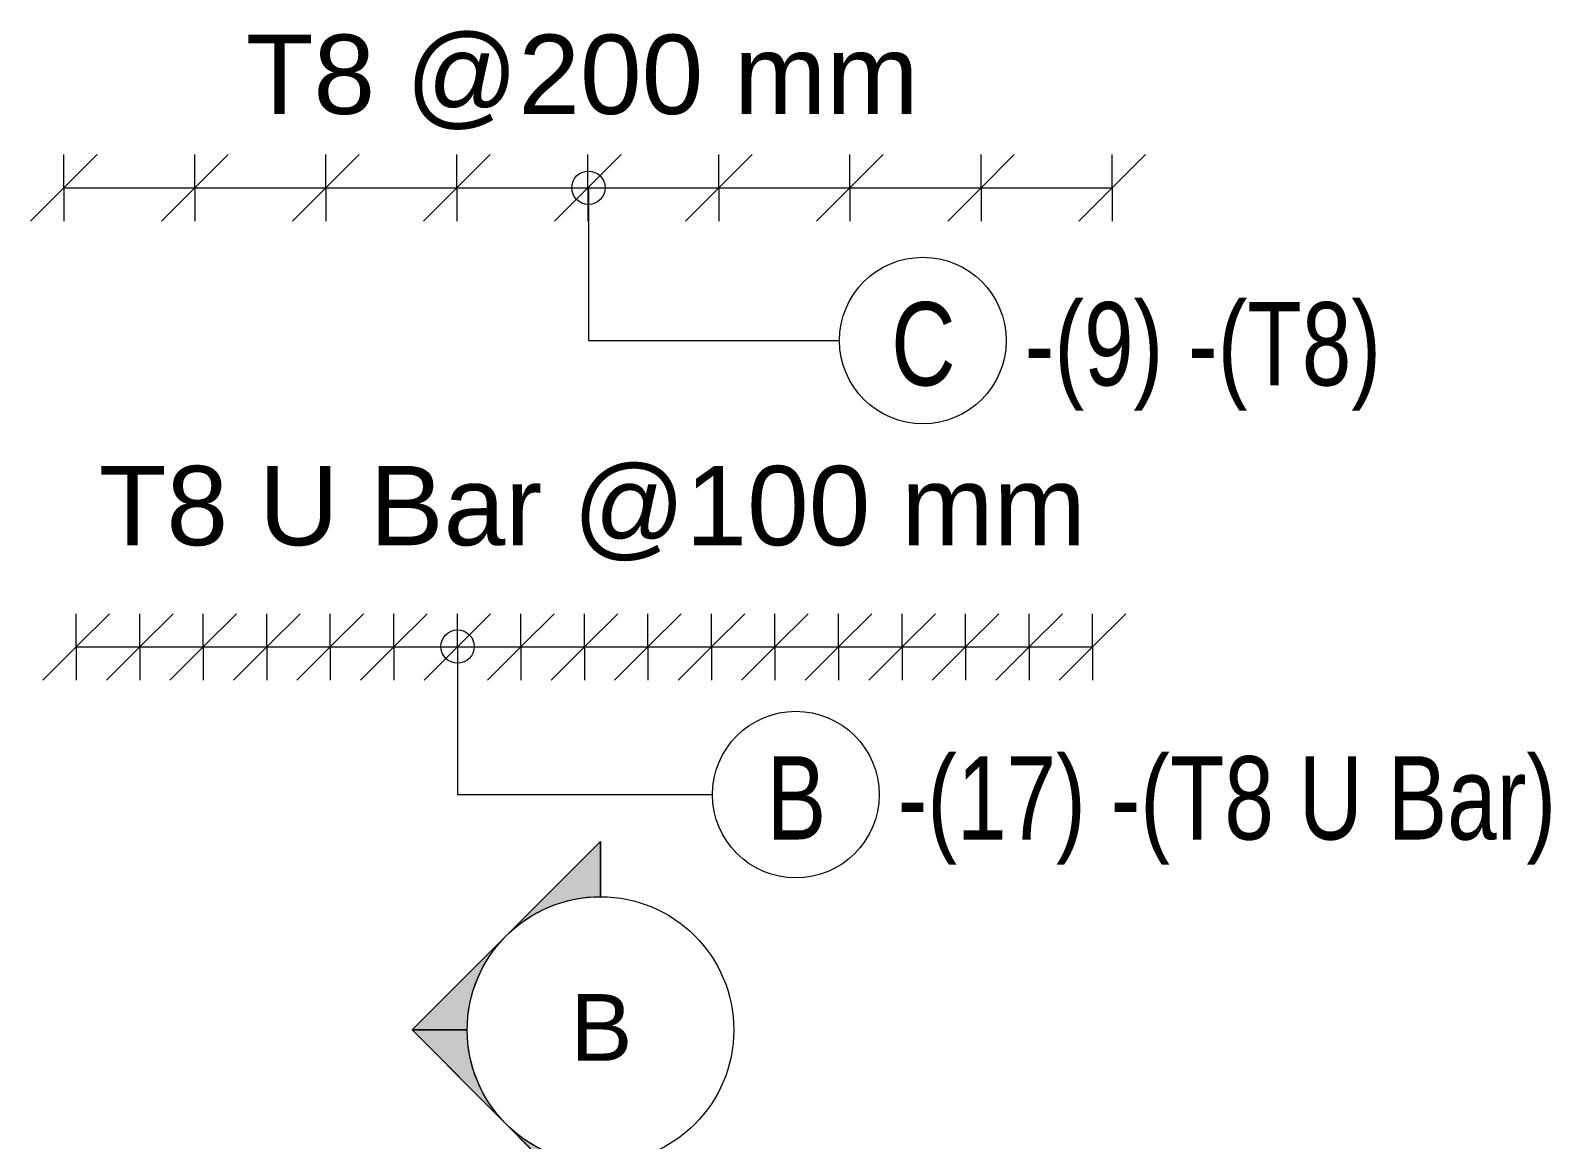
# Model space of a CAD drawing. Header units: millimetres. Extents: x -7118 to 5307, y -2677 to 10400.
# Drawn here: x -4229 to -1948, y 8736 to 10400 of the extents above; entities that cross this region are included whole.
import ezdxf

# ---------------------------------------------------------------- set-up
doc = ezdxf.new("R2010")
doc.units = ezdxf.units.MM
for name, color, linetype, lineweight in [('A-ANNO-DIMS', 211, 'Continuous', 9), ('A-ANNO-DIMS-50', 211, 'Continuous', 9), ('G-ANNO-SYMB', 111, 'Continuous', 9), ('S-RBAR-IDEN', 171, 'Continuous', 9)]:
    doc.layers.add(name, color=color, linetype=linetype, lineweight=lineweight)
doc.styles.add('Arial', font='arial.ttf', dxfattribs={"height": 100})
doc.styles.add('Arial_1', font='arial.ttf', dxfattribs={"height": 119.0625})
doc.styles.add('Nirmala UI Semilight', font='NirmalaS.ttf', dxfattribs={"width": 0.8, "height": 125})
doc.dimstyles.new('Arrow_Filled_-_2_5_NI_UI', dxfattribs={"dimscale": 304.8, "dimtxt": 130.920493, "dimasz": 0.328084, "dimexe": 0.164042, "dimexo": 0.0625, "dimgap": 0.164042, "dimtad": 1, "dimdec": 4, "dimzin": 0, "dimdsep": 46, "dimtxsty": 'Nirmala UI Semilight', "dimblk1": 'OBLIQUE', "dimblk2": 'OBLIQUE', "dimsah": 1, "dimcen": 0.09, "dimazin": 0, "dimtfac": 1, "dimtdec": 4, "dimtix": 1, "dimtmove": 0, "dimatfit": 3, "dimfxl": 0.164042, "dimfxlon": 1, "dimtvp": 1, "dimtolj": 1, "dimtzin": 0, "dimarcsym": 2})
doc.dimstyles.new('Arrow_Filled_-_2_5_NI_UI_1', dxfattribs={"dimscale": 304.8, "dimtxt": 130.920493, "dimasz": 0.328084, "dimexe": 0.164042, "dimexo": 0.0625, "dimgap": 0.164042, "dimtad": 1, "dimdec": 4, "dimzin": 0, "dimdsep": 46, "dimtxsty": 'Arial', "dimblk1": 'OBLIQUE', "dimblk2": 'OBLIQUE', "dimsah": 1, "dimcen": 0.09, "dimazin": 0, "dimtfac": 1, "dimtdec": 4, "dimtix": 1, "dimtmove": 0, "dimatfit": 3, "dimfxl": 0.164042, "dimfxlon": 1, "dimtvp": 1, "dimtolj": 1, "dimtzin": 0, "dimarcsym": 2})

# ---------------------------------------------------------------- blocks, each defined once
blk = doc.blocks.new('Detail View - M_Section Head - Filled SHOP DWG-1002450-Elevation Front 1')
at = {"layer": 'G-ANNO-SYMB'}
h = blk.add_hatch(color=256, dxfattribs=at)
edge = h.paths.add_edge_path()
edge.add_line((-2469.6, -528.7), (-2386.7, -528.7))
edge.add_arc((-2186.7, -528.7), 200, 180, 225)
edge.add_line((-2328.2, -670.1), (-2469.6, -528.7))
h = blk.add_hatch(color=256, dxfattribs=at)
edge = h.paths.add_edge_path()
edge.add_line((-1903.9, -528.7), (-2045.3, -670.1))
edge.add_arc((-2186.7, -528.7), 200, 315, 360)
edge.add_line((-1986.7, -528.7), (-1903.9, -528.7))
h = blk.add_hatch(color=256, dxfattribs=at)
edge = h.paths.add_edge_path()
edge.add_line((-2186.7, -811.5), (-2328.2, -670.1))
edge.add_arc((-2186.7, -528.7), 200, 225, 270)
edge.add_line((-2186.7, -728.7), (-2186.7, -811.5))
h = blk.add_hatch(color=256, dxfattribs=at)
edge = h.paths.add_edge_path()
edge.add_line((-2186.7, -811.5), (-2186.7, -728.7))
edge.add_arc((-2186.7, -528.7), 200, 270, 315)
edge.add_line((-2045.3, -670.1), (-2186.7, -811.5))
for p, q in [((-2186.7, -811.5), (-2469.6, -528.7)), ((-2386.7, -528.7), (-2469.6, -528.7)), ((-2469.6, -528.7), (-2328.2, -670.1)), ((-2386.7, -528.7), (-2469.6, -528.7)), ((-2186.7, -811.5), (-1903.9, -528.7)), ((-2045.3, -670.1), (-1903.9, -528.7)), ((-1986.7, -528.7), (-1903.9, -528.7)), ((-1903.9, -528.7), (-1986.7, -528.7)), ((-2328.2, -670.1), (-2186.7, -811.5)), ((-2186.7, -811.5), (-2045.3, -670.1)), ((-2186.7, -728.7), (-2186.7, -811.5)), ((-2186.7, -811.5), (-2186.7, -728.7))]:
    blk.add_line(p, q, dxfattribs=at)
for start, end in [(360, 180), (180, 360), (180, 225), (315, 0), (225, 270), (270, 315)]:
    blk.add_arc((-2186.7, -528.7), 200, start, end, dxfattribs=at)
blk = doc.blocks.new('DIMBLOCK99-Elevation Front 1')
at = {"layer": 'A-ANNO-DIMS-50'}
for p, q in [((-4160.6, 9474.9), (-4110.6, 9524.9)), ((-4160.6, 9474.9), (-4160.6, 9524.9)), ((-4065.2, 9474.9), (-4015.2, 9524.9)), ((-4065.2, 9474.9), (-4065.2, 9524.9)), ((-4160.6, 9474.9), (-4210.6, 9424.9)), ((-4160.6, 9474.9), (-4065.2, 9474.9)), ((-4160.6, 9474.9), (-4160.6, 9424.9)), ((-4065.2, 9474.9), (-4115.2, 9424.9)), ((-4065.2, 9474.9), (-4065.2, 9424.9))]:
    blk.add_line(p, q, dxfattribs=at)
blk = doc.blocks.new('_Oblique')
at = {"color": 0, "linetype": 'ByBlock', "lineweight": -2}
blk.add_line((-0.5, -0.5), (0.5, 0.5), dxfattribs=at)
blk = doc.blocks.new('DIMBLOCK100-Elevation Front 1')
at = {"layer": 'A-ANNO-DIMS-50'}
for p, q in [((-4065.2, 9474.9), (-4015.2, 9524.9)), ((-4065.2, 9474.9), (-4065.2, 9524.9)), ((-3969.9, 9474.9), (-3919.9, 9524.9)), ((-3969.9, 9474.9), (-3969.9, 9524.9)), ((-4065.2, 9474.9), (-4115.2, 9424.9)), ((-4065.2, 9474.9), (-3969.9, 9474.9)), ((-4065.2, 9474.9), (-4065.2, 9424.9)), ((-3969.9, 9474.9), (-4019.9, 9424.9)), ((-3969.9, 9474.9), (-3969.9, 9424.9))]:
    blk.add_line(p, q, dxfattribs=at)
blk = doc.blocks.new('DIMBLOCK101-Elevation Front 1')
at = {"layer": 'A-ANNO-DIMS-50'}
for p, q in [((-3969.9, 9474.9), (-3919.9, 9524.9)), ((-3969.9, 9474.9), (-3969.9, 9524.9)), ((-3874.6, 9474.9), (-3824.6, 9524.9)), ((-3874.6, 9474.9), (-3874.6, 9524.9)), ((-3969.9, 9474.9), (-4019.9, 9424.9)), ((-3969.9, 9474.9), (-3874.6, 9474.9)), ((-3969.9, 9474.9), (-3969.9, 9424.9)), ((-3874.6, 9474.9), (-3924.6, 9424.9)), ((-3874.6, 9474.9), (-3874.6, 9424.9))]:
    blk.add_line(p, q, dxfattribs=at)
blk = doc.blocks.new('DIMBLOCK102-Elevation Front 1')
at = {"layer": 'A-ANNO-DIMS-50'}
for p, q in [((-3874.6, 9474.9), (-3824.6, 9524.9)), ((-3874.6, 9474.9), (-3874.6, 9524.9)), ((-3779.3, 9474.9), (-3729.3, 9524.9)), ((-3779.3, 9474.9), (-3779.3, 9524.9)), ((-3874.6, 9474.9), (-3924.6, 9424.9)), ((-3874.6, 9474.9), (-3779.3, 9474.9)), ((-3874.6, 9474.9), (-3874.6, 9424.9)), ((-3779.3, 9474.9), (-3829.3, 9424.9)), ((-3779.3, 9474.9), (-3779.3, 9424.9))]:
    blk.add_line(p, q, dxfattribs=at)
blk = doc.blocks.new('DIMBLOCK103-Elevation Front 1')
at = {"layer": 'A-ANNO-DIMS-50'}
for p, q in [((-3779.3, 9474.9), (-3729.3, 9524.9)), ((-3779.3, 9474.9), (-3779.3, 9524.9)), ((-3683.9, 9474.9), (-3633.9, 9524.9)), ((-3683.9, 9474.9), (-3683.9, 9524.9)), ((-3779.3, 9474.9), (-3829.3, 9424.9)), ((-3779.3, 9474.9), (-3683.9, 9474.9)), ((-3779.3, 9474.9), (-3779.3, 9424.9)), ((-3683.9, 9474.9), (-3733.9, 9424.9)), ((-3683.9, 9474.9), (-3683.9, 9424.9))]:
    blk.add_line(p, q, dxfattribs=at)
blk = doc.blocks.new('DIMBLOCK104-Elevation Front 1')
at = {"layer": 'A-ANNO-DIMS-50'}
for p, q in [((-3683.9, 9474.9), (-3633.9, 9524.9)), ((-3683.9, 9474.9), (-3683.9, 9524.9)), ((-3588.6, 9474.9), (-3538.6, 9524.9)), ((-3588.6, 9474.9), (-3588.6, 9524.9)), ((-3683.9, 9474.9), (-3733.9, 9424.9)), ((-3683.9, 9474.9), (-3588.6, 9474.9)), ((-3683.9, 9474.9), (-3683.9, 9424.9)), ((-3588.6, 9474.9), (-3638.6, 9424.9)), ((-3588.6, 9474.9), (-3588.6, 9424.9))]:
    blk.add_line(p, q, dxfattribs=at)
blk = doc.blocks.new('DIMBLOCK105-Elevation Front 1')
at = {"layer": 'A-ANNO-DIMS-50'}
for p, q in [((-3588.6, 9474.9), (-3538.6, 9524.9)), ((-3588.6, 9474.9), (-3588.6, 9524.9)), ((-3493.3, 9474.9), (-3443.3, 9524.9)), ((-3493.3, 9474.9), (-3493.3, 9524.9)), ((-3588.6, 9474.9), (-3638.6, 9424.9)), ((-3588.6, 9474.9), (-3493.3, 9474.9)), ((-3588.6, 9474.9), (-3588.6, 9424.9)), ((-3493.3, 9474.9), (-3543.3, 9424.9)), ((-3493.3, 9474.9), (-3493.3, 9424.9))]:
    blk.add_line(p, q, dxfattribs=at)
blk = doc.blocks.new('DIMBLOCK106-Elevation Front 1')
at = {"layer": 'A-ANNO-DIMS-50'}
for p, q in [((-3493.3, 9474.9), (-3443.3, 9524.9)), ((-3493.3, 9474.9), (-3493.3, 9524.9)), ((-3398, 9474.9), (-3348, 9524.9)), ((-3398, 9474.9), (-3398, 9524.9)), ((-3493.3, 9474.9), (-3543.3, 9424.9)), ((-3493.3, 9474.9), (-3398, 9474.9)), ((-3493.3, 9474.9), (-3493.3, 9424.9)), ((-3398, 9474.9), (-3448, 9424.9)), ((-3398, 9474.9), (-3398, 9424.9))]:
    blk.add_line(p, q, dxfattribs=at)
blk = doc.blocks.new('DIMBLOCK107-Elevation Front 1')
at = {"layer": 'A-ANNO-DIMS-50'}
for p, q in [((-3398, 9474.9), (-3348, 9524.9)), ((-3398, 9474.9), (-3398, 9524.9)), ((-3302.6, 9474.9), (-3252.6, 9524.9)), ((-3302.6, 9474.9), (-3302.6, 9524.9)), ((-3398, 9474.9), (-3448, 9424.9)), ((-3398, 9474.9), (-3302.6, 9474.9)), ((-3398, 9474.9), (-3398, 9424.9)), ((-3302.6, 9474.9), (-3352.6, 9424.9)), ((-3302.6, 9474.9), (-3302.6, 9424.9))]:
    blk.add_line(p, q, dxfattribs=at)
blk = doc.blocks.new('DIMBLOCK108-Elevation Front 1')
at = {"layer": 'A-ANNO-DIMS-50'}
for p, q in [((-3302.6, 9474.9), (-3252.6, 9524.9)), ((-3302.6, 9474.9), (-3302.6, 9524.9)), ((-3207.3, 9474.9), (-3157.3, 9524.9)), ((-3207.3, 9474.9), (-3207.3, 9524.9)), ((-3302.6, 9474.9), (-3352.6, 9424.9)), ((-3302.6, 9474.9), (-3207.3, 9474.9)), ((-3302.6, 9474.9), (-3302.6, 9424.9)), ((-3207.3, 9474.9), (-3257.3, 9424.9)), ((-3207.3, 9474.9), (-3207.3, 9424.9))]:
    blk.add_line(p, q, dxfattribs=at)
blk = doc.blocks.new('DIMBLOCK109-Elevation Front 1')
at = {"layer": 'A-ANNO-DIMS-50'}
for p, q in [((-3207.3, 9474.9), (-3157.3, 9524.9)), ((-3207.3, 9474.9), (-3207.3, 9524.9)), ((-3112, 9474.9), (-3062, 9524.9)), ((-3112, 9474.9), (-3112, 9524.9)), ((-3207.3, 9474.9), (-3257.3, 9424.9)), ((-3207.3, 9474.9), (-3112, 9474.9)), ((-3207.3, 9474.9), (-3207.3, 9424.9)), ((-3112, 9474.9), (-3162, 9424.9)), ((-3112, 9474.9), (-3112, 9424.9))]:
    blk.add_line(p, q, dxfattribs=at)
blk = doc.blocks.new('DIMBLOCK110-Elevation Front 1')
at = {"layer": 'A-ANNO-DIMS-50'}
for p, q in [((-3112, 9474.9), (-3062, 9524.9)), ((-3112, 9474.9), (-3112, 9524.9)), ((-3016.7, 9474.9), (-2966.7, 9524.9)), ((-3016.7, 9474.9), (-3016.7, 9524.9)), ((-3112, 9474.9), (-3162, 9424.9)), ((-3112, 9474.9), (-3016.7, 9474.9)), ((-3112, 9474.9), (-3112, 9424.9)), ((-3016.7, 9474.9), (-3066.7, 9424.9)), ((-3016.7, 9474.9), (-3016.7, 9424.9))]:
    blk.add_line(p, q, dxfattribs=at)
blk = doc.blocks.new('DIMBLOCK111-Elevation Front 1')
at = {"layer": 'A-ANNO-DIMS-50'}
for p, q in [((-3016.7, 9474.9), (-2966.7, 9524.9)), ((-3016.7, 9474.9), (-3016.7, 9524.9)), ((-2921.3, 9474.9), (-2871.3, 9524.9)), ((-2921.3, 9474.9), (-2921.3, 9524.9)), ((-3016.7, 9474.9), (-3066.7, 9424.9)), ((-3016.7, 9474.9), (-2921.3, 9474.9)), ((-3016.7, 9474.9), (-3016.7, 9424.9)), ((-2921.3, 9474.9), (-2971.3, 9424.9)), ((-2921.3, 9474.9), (-2921.3, 9424.9))]:
    blk.add_line(p, q, dxfattribs=at)
blk = doc.blocks.new('DIMBLOCK112-Elevation Front 1')
at = {"layer": 'A-ANNO-DIMS-50'}
for p, q in [((-2921.3, 9474.9), (-2871.3, 9524.9)), ((-2921.3, 9474.9), (-2921.3, 9524.9)), ((-2826, 9474.9), (-2776, 9524.9)), ((-2826, 9474.9), (-2826, 9524.9)), ((-2921.3, 9474.9), (-2971.3, 9424.9)), ((-2921.3, 9474.9), (-2826, 9474.9)), ((-2921.3, 9474.9), (-2921.3, 9424.9)), ((-2826, 9474.9), (-2876, 9424.9)), ((-2826, 9474.9), (-2826, 9424.9))]:
    blk.add_line(p, q, dxfattribs=at)
blk = doc.blocks.new('DIMBLOCK113-Elevation Front 1')
at = {"layer": 'A-ANNO-DIMS-50'}
for p, q in [((-2826, 9474.9), (-2776, 9524.9)), ((-2826, 9474.9), (-2826, 9524.9)), ((-2730.7, 9474.9), (-2680.7, 9524.9)), ((-2730.7, 9474.9), (-2730.7, 9524.9)), ((-2826, 9474.9), (-2876, 9424.9)), ((-2826, 9474.9), (-2730.7, 9474.9)), ((-2826, 9474.9), (-2826, 9424.9)), ((-2730.7, 9474.9), (-2780.7, 9424.9)), ((-2730.7, 9474.9), (-2730.7, 9424.9))]:
    blk.add_line(p, q, dxfattribs=at)
blk = doc.blocks.new('DIMBLOCK114-Elevation Front 1')
at = {"layer": 'A-ANNO-DIMS-50'}
for p, q in [((-2730.7, 9474.9), (-2680.7, 9524.9)), ((-2730.7, 9474.9), (-2730.7, 9524.9)), ((-2635.3, 9474.9), (-2585.3, 9524.9)), ((-2635.3, 9474.9), (-2635.3, 9524.9)), ((-2730.7, 9474.9), (-2780.7, 9424.9)), ((-2730.7, 9474.9), (-2635.3, 9474.9)), ((-2730.7, 9474.9), (-2730.7, 9424.9)), ((-2635.3, 9474.9), (-2685.3, 9424.9)), ((-2635.3, 9474.9), (-2635.3, 9424.9))]:
    blk.add_line(p, q, dxfattribs=at)
blk = doc.blocks.new('DIMBLOCK115-Elevation Front 1')
at = {"layer": 'A-ANNO-DIMS-50'}
for p, q in [((-4160.6, 9474.9), (-4110.6, 9524.9)), ((-4160.6, 9474.9), (-4160.6, 9524.9)), ((-4065.2, 9474.9), (-4015.2, 9524.9)), ((-4065.2, 9474.9), (-4065.2, 9524.9)), ((-3969.9, 9474.9), (-3919.9, 9524.9)), ((-3969.9, 9474.9), (-3969.9, 9524.9)), ((-3874.6, 9474.9), (-3824.6, 9524.9)), ((-3874.6, 9474.9), (-3874.6, 9524.9)), ((-3779.3, 9474.9), (-3729.3, 9524.9)), ((-3779.3, 9474.9), (-3779.3, 9524.9)), ((-3683.9, 9474.9), (-3633.9, 9524.9)), ((-3683.9, 9474.9), (-3683.9, 9524.9)), ((-3588.6, 9474.9), (-3538.6, 9524.9)), ((-3588.6, 9474.9), (-3588.6, 9524.9)), ((-3493.3, 9474.9), (-3443.3, 9524.9)), ((-3493.3, 9474.9), (-3493.3, 9524.9)), ((-3398, 9474.9), (-3348, 9524.9)), ((-3398, 9474.9), (-3398, 9524.9)), ((-3302.6, 9474.9), (-3252.6, 9524.9)), ((-3302.6, 9474.9), (-3302.6, 9524.9)), ((-3207.3, 9474.9), (-3157.3, 9524.9)), ((-3207.3, 9474.9), (-3207.3, 9524.9)), ((-3112, 9474.9), (-3062, 9524.9)), ((-3112, 9474.9), (-3112, 9524.9)), ((-3016.7, 9474.9), (-2966.7, 9524.9)), ((-3016.7, 9474.9), (-3016.7, 9524.9)), ((-2921.3, 9474.9), (-2871.3, 9524.9)), ((-2921.3, 9474.9), (-2921.3, 9524.9)), ((-2826, 9474.9), (-2776, 9524.9)), ((-2826, 9474.9), (-2826, 9524.9)), ((-2730.7, 9474.9), (-2680.7, 9524.9)), ((-2730.7, 9474.9), (-2730.7, 9524.9)), ((-2635.3, 9474.9), (-2585.3, 9524.9)), ((-2635.3, 9474.9), (-2635.3, 9524.9)), ((-4160.6, 9474.9), (-4210.6, 9424.9)), ((-4160.6, 9474.9), (-2635.3, 9474.9)), ((-4160.6, 9474.9), (-4065.2, 9474.9)), ((-4160.6, 9474.9), (-4160.6, 9424.9)), ((-4065.2, 9474.9), (-4115.2, 9424.9)), ((-4065.2, 9474.9), (-3969.9, 9474.9)), ((-4065.2, 9474.9), (-4065.2, 9424.9)), ((-3969.9, 9474.9), (-4019.9, 9424.9)), ((-3969.9, 9474.9), (-3874.6, 9474.9)), ((-3969.9, 9474.9), (-3969.9, 9424.9)), ((-3874.6, 9474.9), (-3924.6, 9424.9)), ((-3874.6, 9474.9), (-3779.3, 9474.9)), ((-3874.6, 9474.9), (-3874.6, 9424.9)), ((-3779.3, 9474.9), (-3829.3, 9424.9)), ((-3779.3, 9474.9), (-3683.9, 9474.9)), ((-3779.3, 9474.9), (-3779.3, 9424.9)), ((-3683.9, 9474.9), (-3733.9, 9424.9)), ((-3683.9, 9474.9), (-3588.6, 9474.9)), ((-3683.9, 9474.9), (-3683.9, 9424.9)), ((-3588.6, 9474.9), (-3638.6, 9424.9)), ((-3588.6, 9474.9), (-3493.3, 9474.9)), ((-3588.6, 9474.9), (-3588.6, 9424.9)), ((-3493.3, 9474.9), (-3543.3, 9424.9)), ((-3493.3, 9474.9), (-3398, 9474.9)), ((-3493.3, 9474.9), (-3493.3, 9424.9)), ((-3398, 9474.9), (-3448, 9424.9)), ((-3398, 9474.9), (-3302.6, 9474.9)), ((-3398, 9474.9), (-3398, 9424.9)), ((-3302.6, 9474.9), (-3352.6, 9424.9)), ((-3302.6, 9474.9), (-3207.3, 9474.9)), ((-3302.6, 9474.9), (-3302.6, 9424.9)), ((-3207.3, 9474.9), (-3257.3, 9424.9)), ((-3207.3, 9474.9), (-3112, 9474.9)), ((-3207.3, 9474.9), (-3207.3, 9424.9)), ((-3112, 9474.9), (-3162, 9424.9)), ((-3112, 9474.9), (-3016.7, 9474.9)), ((-3112, 9474.9), (-3112, 9424.9)), ((-3016.7, 9474.9), (-3066.7, 9424.9)), ((-3016.7, 9474.9), (-2921.3, 9474.9)), ((-3016.7, 9474.9), (-3016.7, 9424.9)), ((-2921.3, 9474.9), (-2971.3, 9424.9)), ((-2921.3, 9474.9), (-2826, 9474.9)), ((-2921.3, 9474.9), (-2921.3, 9424.9)), ((-2826, 9474.9), (-2876, 9424.9)), ((-2826, 9474.9), (-2730.7, 9474.9)), ((-2826, 9474.9), (-2826, 9424.9)), ((-2730.7, 9474.9), (-2780.7, 9424.9)), ((-2730.7, 9474.9), (-2635.3, 9474.9)), ((-2730.7, 9474.9), (-2730.7, 9424.9)), ((-2635.3, 9474.9), (-2685.3, 9424.9)), ((-2635.3, 9474.9), (-2635.3, 9424.9))]:
    blk.add_line(p, q, dxfattribs=at)
blk = doc.blocks.new('_None')
blk = doc.blocks.new('M_Rebar Tag_rfa MARK - DOT 1 MM-794228-Elevation Front 1')
at = {"layer": 'S-RBAR-IDEN'}
blk.add_circle((-333.3, 3347.5), 125, dxfattribs=at)
blk = doc.blocks.new('DIMBLOCK144-Elevation Front 1')
at = {"layer": 'A-ANNO-DIMS-50'}
for p, q in [((-4179.3, 10164.1), (-4129.3, 10214.1)), ((-4179.3, 10164.1), (-4179.3, 10214.1)), ((-3982.6, 10164.1), (-3932.6, 10214.1)), ((-3982.6, 10164.1), (-3982.6, 10214.1)), ((-4179.3, 10164.1), (-4229.3, 10114.1)), ((-4179.3, 10164.1), (-3982.6, 10164.1)), ((-4179.3, 10164.1), (-4179.3, 10114.1)), ((-3982.6, 10164.1), (-4032.6, 10114.1)), ((-3982.6, 10164.1), (-3982.6, 10114.1))]:
    blk.add_line(p, q, dxfattribs=at)
blk = doc.blocks.new('DIMBLOCK145-Elevation Front 1')
at = {"layer": 'A-ANNO-DIMS-50'}
for p, q in [((-3982.6, 10164.1), (-3932.6, 10214.1)), ((-3982.6, 10164.1), (-3982.6, 10214.1)), ((-3786, 10164.1), (-3736, 10214.1)), ((-3786, 10164.1), (-3786, 10214.1)), ((-3982.6, 10164.1), (-4032.6, 10114.1)), ((-3982.6, 10164.1), (-3786, 10164.1)), ((-3982.6, 10164.1), (-3982.6, 10114.1)), ((-3786, 10164.1), (-3836, 10114.1)), ((-3786, 10164.1), (-3786, 10114.1))]:
    blk.add_line(p, q, dxfattribs=at)
blk = doc.blocks.new('DIMBLOCK146-Elevation Front 1')
at = {"layer": 'A-ANNO-DIMS-50'}
for p, q in [((-3786, 10164.1), (-3736, 10214.1)), ((-3786, 10164.1), (-3786, 10214.1)), ((-3589.4, 10164.1), (-3539.4, 10214.1)), ((-3589.4, 10164.1), (-3589.4, 10214.1)), ((-3786, 10164.1), (-3836, 10114.1)), ((-3786, 10164.1), (-3589.4, 10164.1)), ((-3786, 10164.1), (-3786, 10114.1)), ((-3589.4, 10164.1), (-3639.4, 10114.1)), ((-3589.4, 10164.1), (-3589.4, 10114.1))]:
    blk.add_line(p, q, dxfattribs=at)
blk = doc.blocks.new('DIMBLOCK147-Elevation Front 1')
at = {"layer": 'A-ANNO-DIMS-50'}
for p, q in [((-3589.4, 10164.1), (-3539.4, 10214.1)), ((-3589.4, 10164.1), (-3589.4, 10214.1)), ((-3392.7, 10164.1), (-3342.7, 10214.1)), ((-3392.7, 10164.1), (-3392.7, 10214.1)), ((-3589.4, 10164.1), (-3639.4, 10114.1)), ((-3589.4, 10164.1), (-3392.7, 10164.1)), ((-3589.4, 10164.1), (-3589.4, 10114.1)), ((-3392.7, 10164.1), (-3442.7, 10114.1)), ((-3392.7, 10164.1), (-3392.7, 10114.1))]:
    blk.add_line(p, q, dxfattribs=at)
blk = doc.blocks.new('DIMBLOCK148-Elevation Front 1')
at = {"layer": 'A-ANNO-DIMS-50'}
for p, q in [((-3392.7, 10164.1), (-3342.7, 10214.1)), ((-3392.7, 10164.1), (-3392.7, 10214.1)), ((-3196.1, 10164.1), (-3146.1, 10214.1)), ((-3196.1, 10164.1), (-3196.1, 10214.1)), ((-3392.7, 10164.1), (-3442.7, 10114.1)), ((-3392.7, 10164.1), (-3196.1, 10164.1)), ((-3392.7, 10164.1), (-3392.7, 10114.1)), ((-3196.1, 10164.1), (-3246.1, 10114.1)), ((-3196.1, 10164.1), (-3196.1, 10114.1))]:
    blk.add_line(p, q, dxfattribs=at)
blk = doc.blocks.new('DIMBLOCK149-Elevation Front 1')
at = {"layer": 'A-ANNO-DIMS-50'}
for p, q in [((-3196.1, 10164.1), (-3146.1, 10214.1)), ((-3196.1, 10164.1), (-3196.1, 10214.1)), ((-2999.5, 10164.1), (-2949.5, 10214.1)), ((-2999.5, 10164.1), (-2999.5, 10214.1)), ((-3196.1, 10164.1), (-3246.1, 10114.1)), ((-3196.1, 10164.1), (-2999.5, 10164.1)), ((-3196.1, 10164.1), (-3196.1, 10114.1)), ((-2999.5, 10164.1), (-3049.5, 10114.1)), ((-2999.5, 10164.1), (-2999.5, 10114.1))]:
    blk.add_line(p, q, dxfattribs=at)
blk = doc.blocks.new('DIMBLOCK150-Elevation Front 1')
at = {"layer": 'A-ANNO-DIMS-50'}
for p, q in [((-2999.5, 10164.1), (-2949.5, 10214.1)), ((-2999.5, 10164.1), (-2999.5, 10214.1)), ((-2802.8, 10164.1), (-2752.8, 10214.1)), ((-2802.8, 10164.1), (-2802.8, 10214.1)), ((-2999.5, 10164.1), (-3049.5, 10114.1)), ((-2999.5, 10164.1), (-2802.8, 10164.1)), ((-2999.5, 10164.1), (-2999.5, 10114.1)), ((-2802.8, 10164.1), (-2852.8, 10114.1)), ((-2802.8, 10164.1), (-2802.8, 10114.1))]:
    blk.add_line(p, q, dxfattribs=at)
blk = doc.blocks.new('DIMBLOCK151-Elevation Front 1')
at = {"layer": 'A-ANNO-DIMS-50'}
for p, q in [((-2802.8, 10164.1), (-2752.8, 10214.1)), ((-2802.8, 10164.1), (-2802.8, 10214.1)), ((-2606.2, 10164.1), (-2556.2, 10214.1)), ((-2606.2, 10164.1), (-2606.2, 10214.1)), ((-2802.8, 10164.1), (-2852.8, 10114.1)), ((-2802.8, 10164.1), (-2606.2, 10164.1)), ((-2802.8, 10164.1), (-2802.8, 10114.1)), ((-2606.2, 10164.1), (-2656.2, 10114.1)), ((-2606.2, 10164.1), (-2606.2, 10114.1))]:
    blk.add_line(p, q, dxfattribs=at)
blk = doc.blocks.new('DIMBLOCK152-Elevation Front 1')
at = {"layer": 'A-ANNO-DIMS-50'}
for p, q in [((-4179.3, 10164.1), (-4129.3, 10214.1)), ((-4179.3, 10164.1), (-4179.3, 10214.1)), ((-3982.6, 10164.1), (-3932.6, 10214.1)), ((-3982.6, 10164.1), (-3982.6, 10214.1)), ((-3786, 10164.1), (-3736, 10214.1)), ((-3786, 10164.1), (-3786, 10214.1)), ((-3589.4, 10164.1), (-3539.4, 10214.1)), ((-3589.4, 10164.1), (-3589.4, 10214.1)), ((-3392.7, 10164.1), (-3342.7, 10214.1)), ((-3392.7, 10164.1), (-3392.7, 10214.1)), ((-3196.1, 10164.1), (-3146.1, 10214.1)), ((-3196.1, 10164.1), (-3196.1, 10214.1)), ((-2999.5, 10164.1), (-2949.5, 10214.1)), ((-2999.5, 10164.1), (-2999.5, 10214.1)), ((-2802.8, 10164.1), (-2752.8, 10214.1)), ((-2802.8, 10164.1), (-2802.8, 10214.1)), ((-2606.2, 10164.1), (-2556.2, 10214.1)), ((-2606.2, 10164.1), (-2606.2, 10214.1)), ((-4179.3, 10164.1), (-4229.3, 10114.1)), ((-4179.3, 10164.1), (-2606.2, 10164.1)), ((-4179.3, 10164.1), (-3982.6, 10164.1)), ((-4179.3, 10164.1), (-4179.3, 10114.1)), ((-3982.6, 10164.1), (-4032.6, 10114.1)), ((-3982.6, 10164.1), (-3786, 10164.1)), ((-3982.6, 10164.1), (-3982.6, 10114.1)), ((-3786, 10164.1), (-3836, 10114.1)), ((-3786, 10164.1), (-3589.4, 10164.1)), ((-3786, 10164.1), (-3786, 10114.1)), ((-3589.4, 10164.1), (-3639.4, 10114.1)), ((-3589.4, 10164.1), (-3392.7, 10164.1)), ((-3589.4, 10164.1), (-3589.4, 10114.1)), ((-3392.7, 10164.1), (-3442.7, 10114.1)), ((-3392.7, 10164.1), (-3196.1, 10164.1)), ((-3392.7, 10164.1), (-3392.7, 10114.1)), ((-3196.1, 10164.1), (-3246.1, 10114.1)), ((-3196.1, 10164.1), (-2999.5, 10164.1)), ((-3196.1, 10164.1), (-3196.1, 10114.1)), ((-2999.5, 10164.1), (-3049.5, 10114.1)), ((-2999.5, 10164.1), (-2802.8, 10164.1)), ((-2999.5, 10164.1), (-2999.5, 10114.1)), ((-2802.8, 10164.1), (-2852.8, 10114.1)), ((-2802.8, 10164.1), (-2606.2, 10164.1)), ((-2802.8, 10164.1), (-2802.8, 10114.1)), ((-2606.2, 10164.1), (-2656.2, 10114.1)), ((-2606.2, 10164.1), (-2606.2, 10114.1))]:
    blk.add_line(p, q, dxfattribs=at)

msp = doc.modelspace()

# ---------------------------------------------------------------- linework, layer by layer
at = {"layer": 'S-RBAR-IDEN'}
for p, q in [((-3391.89253, 10164.04555), (-3391.89253, 9934.72012)), ((-3391.89253, 9934.72012), (-3014.99862, 9934.72012)), ((-3588.32198, 9475.45094), (-3588.32198, 9253.43868)), ((-3588.32198, 9253.43868), (-3205.65231, 9253.43868))]:
    msp.add_line(p, q, dxfattribs=at)
for centre in [(-3391.89253, 10164.04555), (-3588.32198, 9475.45094)]:
    msp.add_circle(centre, 25, dxfattribs=at)

# ---------------------------------------------------------------- block references
at = {"layer": 'G-ANNO-SYMB', "extrusion": (0, 0, -1), "rotation": 90.00000000000038}
msp.add_blockref('Detail View - M_Section Head - Filled SHOP DWG-1002450-Elevation Front 1', (2845.10864, 11086.94731), dxfattribs=at)
at = {"layer": 'S-RBAR-IDEN', "rotation": 270.0000000000001}
for p in [(-6237.53849, 9601.40763), (-6428.19219, 8920.1262)]:
    msp.add_blockref('M_Rebar Tag_rfa MARK - DOT 1 MM-794228-Elevation Front 1', p, dxfattribs=at)

# ---------------------------------------------------------------- texts
at = {"layer": 'G-ANNO-SYMB', "insert": (-3418.99164, 8954.04632), "char_height": 100, "width": 116.2446875, "attachment_point": 1, "style": 'Arial'}
msp.add_mtext('B', dxfattribs=at)
at = {"layer": 'S-RBAR-IDEN', "char_height": 125, "attachment_point": 1, "style": 'Nirmala UI Semilight'}
for s, insert, width in [('C', (-2937.56008, 9992.32249), 105.82275), ('-(9) -(T8)', (-2737.23443, 9992.32249), 641.35), ('B', (-3124.21377, 9311.04106), 96.2025), ('-(17) -(T8 U Bar)', (-2927.88813, 9311.04106), 1151.22325)]:
    msp.add_mtext(s, dxfattribs=dict(at, insert=insert, width=width))
at = {"layer": 'S-RBAR-IDEN', "insert": (-4126.70564, 9746.64482), "char_height": 119.0625, "width": 1815.8221875, "attachment_point": 1, "style": 'Arial_1', "bg_fill": 3, "box_fill_scale": 0, "bg_fill_color": 256, "bg_fill_true_color": 3254780160, "bg_fill_transparency": 256}
msp.add_mtext('T8 U Bar @100 mm', dxfattribs=at)

# ---------------------------------------------------------------- dimensions: what is measured, and where the dimension line sits
at = {"layer": 'A-ANNO-DIMS'}
for base, p1, p2, text, dimstyle, override, picture, middle in [((-2606.19617, 10164.13373), (-4179.25946, 10114.13373), (-2606.19617, 10114.13373), '1573', 'Arrow_Filled_-_2_5_NI_UI_1', {"dimpost": '<>', "dimblk1": 'None', "dimblk2": 'None', "dimsah": 1, "dimfxl": 1573.063286}, 'DIMBLOCK152-Elevation Front 1', (-3392.72781, 10265.22513)), ((-3982.62654, 10164.13373), (-4179.25946, 10114.13373), (-3982.62654, 10114.13373), ' ', 'Arrow_Filled_-_2_5_NI_UI_1', {"dimpost": '<>', "dimfxl": 196.632911}, 'DIMBLOCK144-Elevation Front 1', (-4080.943, 10164.13373)), ((-3785.99363, 10164.13373), (-3982.62654, 10114.13373), (-3785.99363, 10114.13373), ' ', 'Arrow_Filled_-_2_5_NI_UI_1', {"dimpost": '<>', "dimfxl": 196.632911}, 'DIMBLOCK145-Elevation Front 1', (-3884.31009, 10164.13373)), ((-3589.36072, 10164.13373), (-3785.99363, 10114.13373), (-3589.36072, 10114.13373), ' ', 'Arrow_Filled_-_2_5_NI_UI_1', {"dimpost": '<>', "dimfxl": 196.632911}, 'DIMBLOCK146-Elevation Front 1', (-3687.67718, 10164.13373)), ((-3392.72781, 10164.13373), (-3589.36072, 10114.13373), (-3392.72781, 10114.13373), ' ', 'Arrow_Filled_-_2_5_NI_UI_1', {"dimpost": '<>', "dimfxl": 196.632911}, 'DIMBLOCK147-Elevation Front 1', (-3491.04427, 10164.13373)), ((-3196.0949, 10164.13373), (-3392.72781, 10114.13373), (-3196.0949, 10114.13373), ' ', 'Arrow_Filled_-_2_5_NI_UI_1', {"dimpost": '<>', "dimfxl": 196.632911}, 'DIMBLOCK148-Elevation Front 1', (-3294.41136, 10164.13373)), ((-2999.46199, 10164.13373), (-3196.0949, 10114.13373), (-2999.46199, 10114.13373), ' ', 'Arrow_Filled_-_2_5_NI_UI_1', {"dimpost": '<>', "dimfxl": 196.632911}, 'DIMBLOCK149-Elevation Front 1', (-3097.77845, 10164.13373)), ((-2802.82908, 10164.13373), (-2999.46199, 10114.13373), (-2802.82908, 10114.13373), ' ', 'Arrow_Filled_-_2_5_NI_UI_1', {"dimpost": '<>', "dimfxl": 196.632911}, 'DIMBLOCK150-Elevation Front 1', (-2901.14554, 10164.13373)), ((-2606.19617, 10164.13373), (-2802.82908, 10114.13373), (-2606.19617, 10114.13373), ' ', 'Arrow_Filled_-_2_5_NI_UI_1', {"dimpost": '<>', "dimfxl": 196.632911}, 'DIMBLOCK151-Elevation Front 1', (-2704.51263, 10164.13373)), ((-2635.3472, 9474.9322), (-4160.57678, 9424.9322), (-2635.3472, 9424.9322), '1525', 'Arrow_Filled_-_2_5_NI_UI', {"dimpost": '<>', "dimblk1": 'None', "dimblk2": 'None', "dimsah": 1, "dimfxl": 1525.229573}, 'DIMBLOCK115-Elevation Front 1', (-3397.96199, 9589.87293)), ((-4065.24993, 9474.9322), (-4160.57678, 9424.9322), (-4065.24993, 9424.9322), ' ', 'Arrow_Filled_-_2_5_NI_UI', {"dimpost": '<>', "dimfxl": 95.326848}, 'DIMBLOCK99-Elevation Front 1', (-4112.91335, 9474.9322)), ((-3969.92308, 9474.9322), (-4065.24993, 9424.9322), (-3969.92308, 9424.9322), ' ', 'Arrow_Filled_-_2_5_NI_UI', {"dimpost": '<>', "dimfxl": 95.326848}, 'DIMBLOCK100-Elevation Front 1', (-4017.5865, 9474.9322)), ((-3874.59623, 9474.9322), (-3969.92308, 9424.9322), (-3874.59623, 9424.9322), ' ', 'Arrow_Filled_-_2_5_NI_UI', {"dimpost": '<>', "dimfxl": 95.326848}, 'DIMBLOCK101-Elevation Front 1', (-3922.25966, 9474.9322)), ((-3779.26938, 9474.9322), (-3874.59623, 9424.9322), (-3779.26938, 9424.9322), ' ', 'Arrow_Filled_-_2_5_NI_UI', {"dimpost": '<>', "dimfxl": 95.326848}, 'DIMBLOCK102-Elevation Front 1', (-3826.93281, 9474.9322)), ((-3683.94254, 9474.9322), (-3779.26938, 9424.9322), (-3683.94254, 9424.9322), ' ', 'Arrow_Filled_-_2_5_NI_UI', {"dimpost": '<>', "dimfxl": 95.326848}, 'DIMBLOCK103-Elevation Front 1', (-3731.60596, 9474.9322)), ((-3588.61569, 9474.9322), (-3683.94254, 9424.9322), (-3588.61569, 9424.9322), ' ', 'Arrow_Filled_-_2_5_NI_UI', {"dimpost": '<>', "dimfxl": 95.326848}, 'DIMBLOCK104-Elevation Front 1', (-3636.27911, 9474.9322)), ((-3493.28884, 9474.9322), (-3588.61569, 9424.9322), (-3493.28884, 9424.9322), ' ', 'Arrow_Filled_-_2_5_NI_UI', {"dimpost": '<>', "dimfxl": 95.326848}, 'DIMBLOCK105-Elevation Front 1', (-3540.95226, 9474.9322)), ((-3397.96199, 9474.9322), (-3493.28884, 9424.9322), (-3397.96199, 9424.9322), ' ', 'Arrow_Filled_-_2_5_NI_UI', {"dimpost": '<>', "dimfxl": 95.326848}, 'DIMBLOCK106-Elevation Front 1', (-3445.62541, 9474.9322)), ((-3302.63514, 9474.9322), (-3397.96199, 9424.9322), (-3302.63514, 9424.9322), ' ', 'Arrow_Filled_-_2_5_NI_UI', {"dimpost": '<>', "dimfxl": 95.326848}, 'DIMBLOCK107-Elevation Front 1', (-3350.29857, 9474.9322)), ((-3207.30829, 9474.9322), (-3302.63514, 9424.9322), (-3207.30829, 9424.9322), ' ', 'Arrow_Filled_-_2_5_NI_UI', {"dimpost": '<>', "dimfxl": 95.326848}, 'DIMBLOCK108-Elevation Front 1', (-3254.97172, 9474.9322)), ((-3111.98145, 9474.9322), (-3207.30829, 9424.9322), (-3111.98145, 9424.9322), ' ', 'Arrow_Filled_-_2_5_NI_UI', {"dimpost": '<>', "dimfxl": 95.326848}, 'DIMBLOCK109-Elevation Front 1', (-3159.64487, 9474.9322)), ((-3016.6546, 9474.9322), (-3111.98145, 9424.9322), (-3016.6546, 9424.9322), ' ', 'Arrow_Filled_-_2_5_NI_UI', {"dimpost": '<>', "dimfxl": 95.326848}, 'DIMBLOCK110-Elevation Front 1', (-3064.31802, 9474.9322)), ((-2921.32775, 9474.9322), (-3016.6546, 9424.9322), (-2921.32775, 9424.9322), ' ', 'Arrow_Filled_-_2_5_NI_UI', {"dimpost": '<>', "dimfxl": 95.326848}, 'DIMBLOCK111-Elevation Front 1', (-2968.99117, 9474.9322)), ((-2826.0009, 9474.9322), (-2921.32775, 9424.9322), (-2826.0009, 9424.9322), ' ', 'Arrow_Filled_-_2_5_NI_UI', {"dimpost": '<>', "dimfxl": 95.326848}, 'DIMBLOCK112-Elevation Front 1', (-2873.66432, 9474.9322)), ((-2730.67405, 9474.9322), (-2826.0009, 9424.9322), (-2730.67405, 9424.9322), ' ', 'Arrow_Filled_-_2_5_NI_UI', {"dimpost": '<>', "dimfxl": 95.326848}, 'DIMBLOCK113-Elevation Front 1', (-2778.33748, 9474.9322)), ((-2635.3472, 9474.9322), (-2730.67405, 9424.9322), (-2635.3472, 9424.9322), ' ', 'Arrow_Filled_-_2_5_NI_UI', {"dimpost": '<>', "dimfxl": 95.326848}, 'DIMBLOCK114-Elevation Front 1', (-2683.01063, 9474.9322))]:
    dim = msp.add_linear_dim(base=base, p1=p1, p2=p2, text=text, dimstyle=dimstyle, override=override, dxfattribs=at)
    dim.commit()
    dim.dimension.update_dxf_attribs({"geometry": picture, "text_midpoint": middle})

# ---------------------------------------------------------------- next in the draw order: texts
at = {"layer": 'S-RBAR-IDEN', "insert": (-3906.13768, 10393.75804), "char_height": 119.0625, "width": 1238.6071875, "attachment_point": 1, "style": 'Arial_1', "bg_fill": 3, "box_fill_scale": 0, "bg_fill_color": 256, "bg_fill_true_color": 3254780160, "bg_fill_transparency": 256}
msp.add_mtext('T8 @200 mm', dxfattribs=at)

doc.saveas('drawing.dxf')
